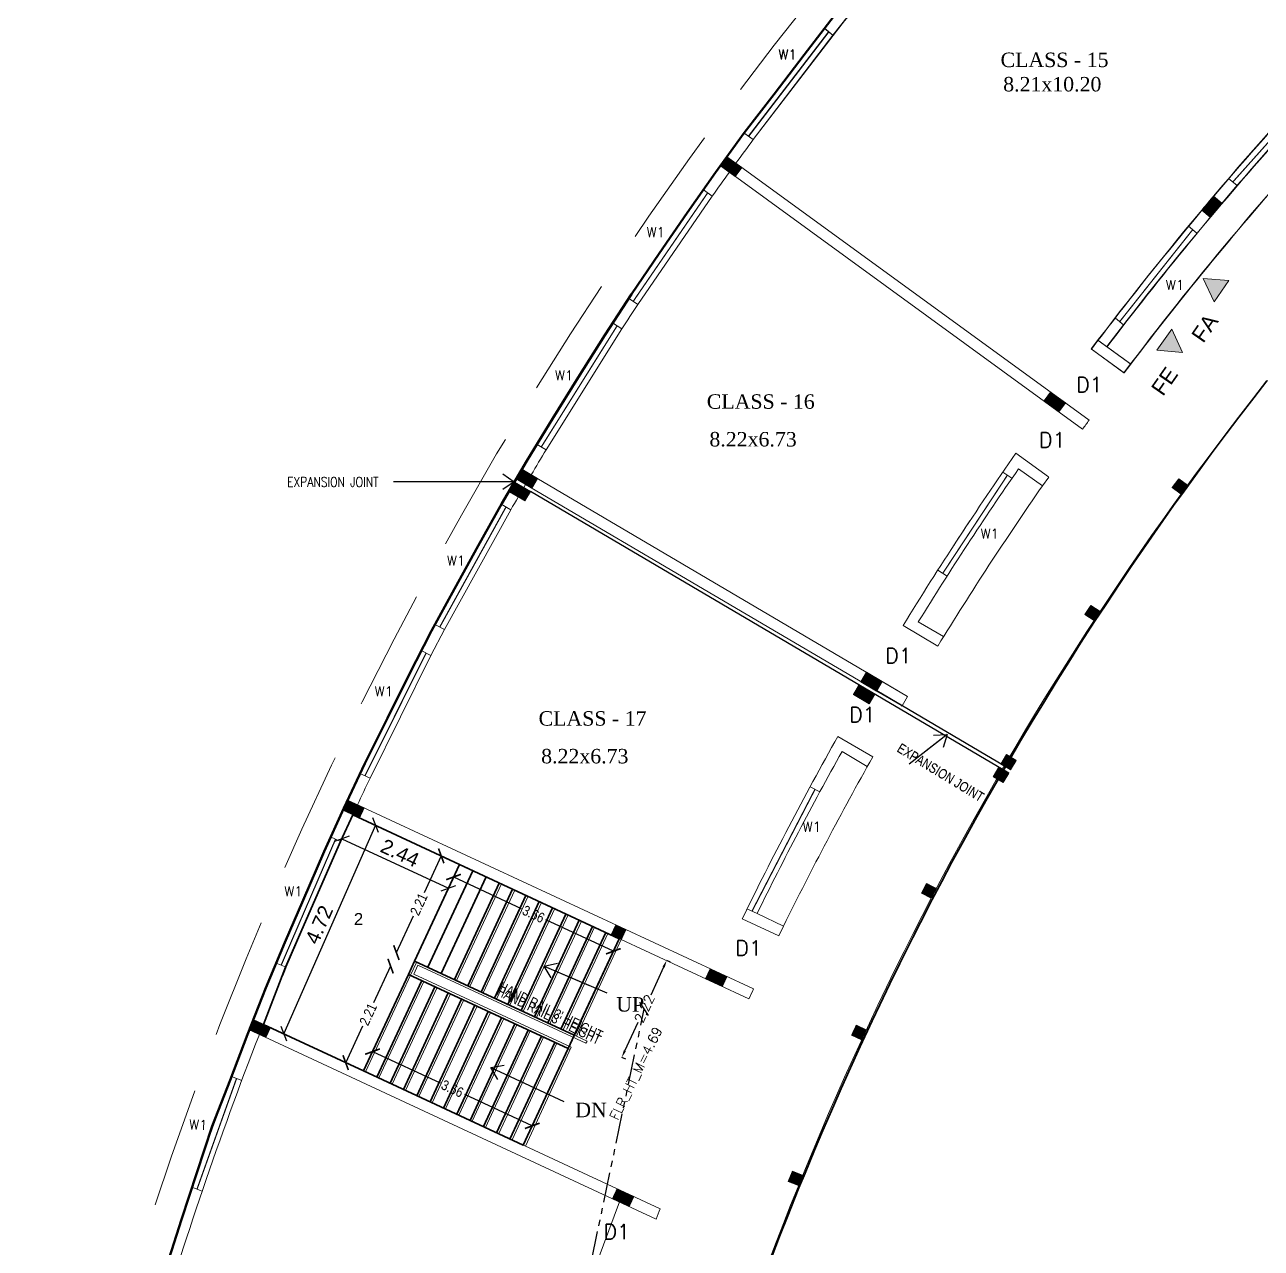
# Model space of a CAD drawing. Header units: metres. Extents: x 43 to 977, y 102 to 459.
# Drawn here: x 534.77 to 560.44, y 195.22 to 220.61 of the extents above; entities that cross this region are included whole.
import ezdxf

# ---------------------------------------------------------------- set-up
doc = ezdxf.new("R2010")
doc.units = ezdxf.units.M
doc.header["$MEASUREMENT"] = 0
doc.header["$PDMODE"] = 3
doc.linetypes.add('HIDDEN', pattern=[0.375, 0.25, -0.125])
doc.linetypes.add('PHANTOM2', pattern=[1.25, 0.625, -0.125, 0.125, -0.125, 0.125, -0.125])
doc.layers.get('0').update_dxf_attribs({"lineweight": 0})
doc.layers.get('Defpoints').update_dxf_attribs({"lineweight": 0})
for name, color, linetype, lineweight in [('3', 3, 'Continuous', 0), ('6', 6, 'Continuous', 0), ('BLK_1_FLR_1_BLT_UP_AREA_DEDUCT_EXISTING', 4, 'Continuous', 35), ('BLK_1_FLR_1_EXIT_WIDTH_STAIR', 4, 'Continuous', 35), ('BLK_1_FLR_1_STAIR_2', 4, 'Continuous', 35), ('BLK_1_FLR_1_STAIR_2_FLIGHT_1', 4, 'Continuous', 35), ('BLK_1_FLR_1_STAIR_2_FLIGHT_2', 4, 'Continuous', 35), ('BLK_1_FLR_1_STAIR_2_LANDING_1', 4, 'Continuous', 35), ('Column', 1, 'Continuous', 0), ('DIST_EXIT', 7, 'Continuous', 35), ('fence', 15, 'Continuous', 0), ('FURN', 30, 'Continuous', 0), ('hatch', 7, 'Continuous', 0), ('main wall', 150, 'Continuous', 0), ('RTEXT', 4, 'Continuous', 0), ('Staircase', 140, 'Continuous', 0), ('TE', 9, 'Continuous', 0), ('TEXT', 130, 'Continuous', 0), ('WA', 1, 'Continuous', 0), ('WALL', 7, 'Continuous', 0), ('WIN', 13, 'Continuous', 0)]:
    doc.layers.add(name, color=color, linetype=linetype, lineweight=lineweight)
doc.layers.add('BLK_1_FLR_1_BLT_UP_AREA_EXISTING', color=10, linetype='Continuous')
doc.styles.add('AR', font='arial.ttf')
doc.styles.add('ARIAL', font='arial.ttf')
doc.styles.add('RTEXT', font='arial.ttf', dxfattribs={"width": 0.8, "height": 8})
doc.styles.get("Standard").update_dxf_attribs({"font": 'romans.shx'})
doc.styles.add('style2', font='romantic.ttf')
doc.styles.add('style4', font='swissek.ttf')
doc.styles.add('visa', font='swissc.ttf')
doc.dimstyles.new('Copy of o3 400', dxfattribs={"dimscale": 0.23, "dimtxt": 0.9, "dimasz": 1, "dimexe": 5, "dimexo": 9, "dimgap": 0.23, "dimtad": 0, "dimlfac": 4, "dimzin": 3, "dimdsep": 46, "dimtxsty": 'visa', "dimblk": 'ARCHTICK', "dimcen": 0.09, "dimse1": 1, "dimse2": 1, "dimclrd": 7, "dimclre": 256, "dimclrt": 7, "dimadec": 0, "dimazin": 0, "dimtfac": 0.23, "dimtofl": 0, "dimtmove": 2, "dimatfit": 1, "dimldrblk": 'ARCHTICK', "dimfxl": 0, "dimtolj": 1, "dimtzin": 0, "dimarcsym": 0})
doc.dimstyles.new('o3', dxfattribs={"dimscale": 0.23, "dimtxt": 0.9, "dimasz": 1, "dimexe": 5, "dimexo": 9, "dimgap": 0.23, "dimtad": 0, "dimzin": 3, "dimdsep": 46, "dimtxsty": 'visa', "dimblk": 'ARCHTICK', "dimcen": 0.09, "dimse1": 1, "dimse2": 1, "dimclrd": 7, "dimclre": 256, "dimclrt": 7, "dimadec": 0, "dimazin": 0, "dimtfac": 0.23, "dimtofl": 0, "dimtmove": 2, "dimatfit": 1, "dimldrblk": 'ARCHTICK', "dimfxl": 0, "dimtolj": 1, "dimtzin": 0, "dimarcsym": 0})
doc.dimstyles.new('OPEN SPACE', dxfattribs={"dimtxt": 0.3, "dimasz": 0.23, "dimexe": 0.1875, "dimexo": 0.0625, "dimgap": 0.09, "dimtad": 3, "dimzin": 0, "dimdsep": 46, "dimtxsty": 'ARIAL', "dimblk": 'OBLIQUE', "dimcen": 0.09, "dimse1": 1, "dimse2": 1, "dimclrd": 6, "dimclre": 6, "dimclrt": 7, "dimadec": 0, "dimazin": 0, "dimtfac": 0.5, "dimtix": 1, "dimtmove": 0, "dimatfit": 3, "dimfxl": 0, "dimtolj": 1, "dimtzin": 0, "dimarcsym": 0})
doc.dimstyles.new('STANDARD$0', dxfattribs={"dimtxt": 7, "dimasz": 3, "dimexe": 3, "dimexo": 1, "dimgap": 1.5, "dimtad": 1, "dimdec": 1, "dimzin": 1, "dimdsep": 46, "dimlunit": 4, "dimtxsty": 'Standard', "dimblk": 'OBLIQUE', "dimcen": 0.09375, "dimdle": 1, "dimclrd": 8, "dimclre": 8, "dimclrt": 7, "dimadec": 1, "dimazin": 0, "dimtfac": 1, "dimtdec": 1, "dimtix": 1, "dimtmove": 2, "dimatfit": 3, "dimldrblk": 'ARCHTICK', "dimfxl": 0, "dimfrac": 2, "dimtolj": 1, "dimtzin": 0, "dimarcsym": 0})
pattern_1 = [(110.07730375, (-3253.3807688, -4030.0056484), (-0.002981607753, -0.0010897744311), [])]
pattern_2 = [(99, (-3988.3943774, -3208.6448288), (-0.0031354388602, -0.000496604729), [])]

# ---------------------------------------------------------------- blocks, each defined once
blk = doc.blocks.new('_Oblique')
at = {"color": 0, "linetype": 'ByBlock', "lineweight": -2}
blk.add_line((-0.5, -0.5), (0.5, 0.5), dxfattribs=at)
blk = doc.blocks.new('*D726')
at = {"layer": 'BLK_1_FLR_1_STAIR_2_LANDING_1', "color": 2, "lineweight": -2}
blk.add_line((541.353, 203.72), (543.565, 202.692), dxfattribs=at)
at = {"layer": 'Defpoints', "color": 0, "lineweight": 80}
for p in [(541.582, 204.212), (543.794, 203.185), (543.565, 202.692)]:
    blk.add_point(p, dxfattribs=at)
at = {"layer": 'BLK_1_FLR_1_STAIR_2_LANDING_1', "color": 2, "lineweight": -2, "xscale": 0.23, "yscale": 0.23, "zscale": 0.23}
for p, rotation in [((541.353, 203.72), 155.0845876237585), ((543.565, 202.692), 335.0845876237585)]:
    blk.add_blockref('_Oblique', p, dxfattribs=dict(at, rotation=rotation))
at = {"layer": 'BLK_1_FLR_1_STAIR_2_LANDING_1', "color": 2, "lineweight": 35, "insert": (542.56, 203.424), "char_height": 0.3, "attachment_point": 5, "rotation": 335.0846, "style": 'ARIAL'}
blk.add_mtext('\\A1;2.44', dxfattribs=at)
blk = doc.blocks.new('*D727')
at = {"layer": 'BLK_1_FLR_1_STAIR_2_LANDING_1', "color": 1, "lineweight": -2}
blk.add_line((542.054, 204), (540.146, 199.678), dxfattribs=at)
at = {"layer": 'Defpoints', "color": 0, "lineweight": 80}
for p in [(541.766, 204.127), (539.858, 199.805), (540.146, 199.678)]:
    blk.add_point(p, dxfattribs=at)
at = {"layer": 'BLK_1_FLR_1_STAIR_2_LANDING_1', "color": 1, "lineweight": -2, "xscale": 0.23, "yscale": 0.23, "zscale": 0.23}
for p, rotation in [((542.054, 204), 66.18268140150913), ((540.146, 199.678), 246.1826814015091)]:
    blk.add_blockref('_Oblique', p, dxfattribs=dict(at, rotation=rotation))
at = {"layer": 'BLK_1_FLR_1_STAIR_2_LANDING_1', "color": 1, "lineweight": 35, "insert": (540.88, 201.936), "char_height": 0.3, "attachment_point": 5, "rotation": 66.1827, "style": 'ARIAL'}
blk.add_mtext('\\A1;4.72', dxfattribs=at)
blk = doc.blocks.new('_ArchTick')
at = {"color": 0, "const_width": 0.15}
blk.add_lwpolyline([(-0.5, -0.5), (0.5, 0.5)], dxfattribs=at)
blk = doc.blocks.new('*D728')
at = {"layer": 'BLK_1_FLR_1_STAIR_2_FLIGHT_2', "color": 2, "lineweight": -2, "ltscale": 20}
for p, q in [((542.365, 201.077), (542.009, 200.312)), ((541.433, 199.073), (541.789, 199.838))]:
    blk.add_line(p, q, dxfattribs=at)
at = {"layer": 'Defpoints', "color": 0, "lineweight": 30, "ltscale": 20}
for p in [(542.734, 200.905), (541.433, 199.073), (541.803, 198.901)]:
    blk.add_point(p, dxfattribs=at)
at = {"layer": 'BLK_1_FLR_1_STAIR_2_FLIGHT_2', "color": 2, "lineweight": -2, "ltscale": 20, "xscale": 0.23, "yscale": 0.23, "zscale": 0.23}
for p, rotation in [((542.365, 201.077), 65.07181215274066), ((541.433, 199.073), 245.0718121527406)]:
    blk.add_blockref('_ArchTick', p, dxfattribs=dict(at, rotation=rotation))
at = {"layer": 'BLK_1_FLR_1_STAIR_2_FLIGHT_2', "color": 2, "lineweight": 35, "ltscale": 20, "insert": (541.899, 200.075), "char_height": 0.207, "attachment_point": 5, "rotation": 65.0718, "style": 'visa'}
blk.add_mtext('\\A1;2.21', dxfattribs=at)
blk = doc.blocks.new('*D729')
at = {"layer": 'BLK_1_FLR_1_STAIR_2_FLIGHT_2', "color": 1, "lineweight": -2, "ltscale": 20}
for p, q in [((541.99, 199.303), (543.392, 198.652)), ((545.306, 197.762), (543.904, 198.414))]:
    blk.add_line(p, q, dxfattribs=at)
at = {"layer": 'Defpoints', "color": 0, "lineweight": 30, "ltscale": 20}
for p in [(541.803, 198.901), (545.306, 197.762), (545.12, 197.36)]:
    blk.add_point(p, dxfattribs=at)
at = {"layer": 'BLK_1_FLR_1_STAIR_2_FLIGHT_2', "color": 1, "lineweight": -2, "ltscale": 20, "xscale": 0.23, "yscale": 0.23, "zscale": 0.23}
for p, rotation in [((541.99, 199.303), 155.076923076885), ((545.306, 197.762), 335.076923076885)]:
    blk.add_blockref('_ArchTick', p, dxfattribs=dict(at, rotation=rotation))
at = {"layer": 'BLK_1_FLR_1_STAIR_2_FLIGHT_2', "color": 1, "lineweight": 35, "ltscale": 20, "insert": (543.648, 198.533), "char_height": 0.207, "attachment_point": 5, "rotation": 335.0769, "style": 'visa'}
blk.add_mtext('\\A1;3.66', dxfattribs=at)
blk = doc.blocks.new('*D730')
at = {"layer": 'BLK_1_FLR_1_STAIR_2_FLIGHT_1', "color": 2, "lineweight": -2, "ltscale": 20}
for p, q in [((543.416, 203.364), (543.061, 202.597)), ((542.486, 201.356), (542.841, 202.123))]:
    blk.add_line(p, q, dxfattribs=at)
at = {"layer": 'Defpoints', "color": 0, "lineweight": 30, "ltscale": 20}
for p in [(543.416, 203.364), (543.792, 203.189), (542.863, 201.181)]:
    blk.add_point(p, dxfattribs=at)
at = {"layer": 'BLK_1_FLR_1_STAIR_2_FLIGHT_1', "color": 2, "lineweight": -2, "ltscale": 20, "xscale": 0.23, "yscale": 0.23, "zscale": 0.23}
for p, rotation in [((543.416, 203.364), 65.15870146118311), ((542.486, 201.356), 245.1587014611831)]:
    blk.add_blockref('_ArchTick', p, dxfattribs=dict(at, rotation=rotation))
at = {"layer": 'BLK_1_FLR_1_STAIR_2_FLIGHT_1', "color": 2, "lineweight": 35, "ltscale": 20, "insert": (542.951, 202.36), "char_height": 0.207, "attachment_point": 5, "rotation": 65.1587, "style": 'visa'}
blk.add_mtext('\\A1;2.21', dxfattribs=at)
blk = doc.blocks.new('*D731')
at = {"layer": 'BLK_1_FLR_1_STAIR_2_FLIGHT_1', "color": 1, "lineweight": -2, "ltscale": 20}
for p, q in [((543.673, 202.926), (545.076, 202.274)), ((546.99, 201.385), (545.587, 202.036))]:
    blk.add_line(p, q, dxfattribs=at)
at = {"layer": 'Defpoints', "color": 0, "lineweight": 30, "ltscale": 20}
for p in [(543.794, 203.185), (547.11, 201.644), (546.99, 201.385)]:
    blk.add_point(p, dxfattribs=at)
at = {"layer": 'BLK_1_FLR_1_STAIR_2_FLIGHT_1', "color": 1, "lineweight": -2, "ltscale": 20, "xscale": 0.23, "yscale": 0.23, "zscale": 0.23}
for p, rotation in [((543.673, 202.926), 155.0769230737659), ((546.99, 201.385), 335.0769230737659)]:
    blk.add_blockref('_ArchTick', p, dxfattribs=dict(at, rotation=rotation))
at = {"layer": 'BLK_1_FLR_1_STAIR_2_FLIGHT_1', "color": 1, "lineweight": 35, "ltscale": 20, "insert": (545.332, 202.155), "char_height": 0.207, "attachment_point": 5, "rotation": 335.0769, "style": 'visa'}
blk.add_mtext('\\A1;3.66', dxfattribs=at)
blk = doc.blocks.new('*D732')
at = {"layer": 'BLK_1_FLR_1_EXIT_WIDTH_STAIR', "color": 0, "lineweight": -2}
for p, q in [((548.034, 201.058), (547.765, 200.477)), ((548.179, 201.159), (548.098, 201.196)), ((547.229, 199.32), (547.503, 199.911)), ((547.246, 199.144), (547.165, 199.182))]:
    blk.add_line(p, q, dxfattribs=at)
at = {"layer": 'BLK_1_FLR_1_EXIT_WIDTH_STAIR', "color": 0, "lineweight": 30}
for points in [[(548.011, 201.069), (548.057, 201.047), (548.098, 201.196)], [(547.206, 199.331), (547.252, 199.31), (547.165, 199.182)]]:
    blk.add_solid(points, dxfattribs=at)
at = {"layer": 'Defpoints', "color": 0, "lineweight": 30}
for p in [(548.098, 201.196), (548.29, 201.107), (547.357, 199.093)]:
    blk.add_point(p, dxfattribs=at)
at = {"layer": 'BLK_1_FLR_1_EXIT_WIDTH_STAIR', "color": 0, "lineweight": 30, "insert": (547.634, 200.194), "char_height": 0.2032, "attachment_point": 5, "rotation": 65.1587}
blk.add_mtext('\\A1;2.22', dxfattribs=at)
blk = doc.blocks.new('*D717')
at = {"layer": 'Defpoints', "color": 0, "lineweight": 80}
for p in [(547.631, 200.189), (547.631, 200.189), (543.721, 181.496)]:
    blk.add_point(p, dxfattribs=at)
at = {"layer": 'DIST_EXIT', "color": 7, "linetype": 'PHANTOM2', "lineweight": -2}
blk.add_line((543.721, 181.496), (547.631, 200.189), dxfattribs=at)
at = {"layer": 'DIST_EXIT', "color": 7, "lineweight": -2, "xscale": 0.23, "yscale": 0.23, "zscale": 0.23}
for p, rotation in [((547.631, 200.189), 78.18450841955804), ((543.721, 181.496), 258.184508419558)]:
    blk.add_blockref('_Oblique', p, dxfattribs=dict(at, rotation=rotation))
at = {"layer": 'DIST_EXIT', "color": 7, "lineweight": 35, "insert": (545.438, 190.892), "char_height": 0.3, "attachment_point": 5, "rotation": 78.1845, "style": 'ARIAL'}
blk.add_mtext('\\A1;19.10', dxfattribs=at)

msp = doc.modelspace()

# ---------------------------------------------------------------- hatches: boundary and pattern name
at = {"layer": '3'}
for points in [[(559.23767, 215.3455), (559.46524, 214.86347), (559.76891, 215.30156)], [(558.80751, 213.80921), (558.27639, 213.85459), (558.58125, 214.29185)]]:
    msp.add_hatch(color=8, dxfattribs=at).paths.add_polyline_path(points)
at = {"layer": 'hatch'}
h = msp.add_hatch(dxfattribs=at)
h.set_pattern_fill('ANSI31', color=256, scale=0.025396, angle=54, style=0)
h.set_pattern_definition([(99, (-3995.1127825, -3203.7632195), (-0.0031354388602, -0.000496604729), [])])
h.paths.add_polyline_path([(549.34794, 217.8695), (549.2136, 217.68459), (549.52179, 217.46068), (549.65613, 217.64559)])
h = msp.add_hatch(dxfattribs=at)
h.set_pattern_fill('ANSI31', color=256, scale=0.025396, angle=354.750483, style=0)
h.set_pattern_definition([(39.75048266, (-4622.8819454, 2272.2222934), (-0.0020299340595, 0.0024406885949), [])])
h.paths.add_polyline_path([(559.44847, 217.05344), (559.6242, 216.90729), (559.38061, 216.6144), (559.20488, 216.76056)])
h = msp.add_hatch(dxfattribs=at)
h.set_pattern_fill('ANSI31', color=256, scale=0.025396, angle=54, style=0)
h.set_pattern_definition(pattern_2)
h.paths.add_polyline_path([(556.06635, 212.98789), (555.932, 212.80298), (556.24019, 212.57907), (556.37454, 212.76398)])
h = msp.add_hatch(dxfattribs=at)
h.set_pattern_fill('ANSI31', color=256, scale=0.025396, angle=54, style=0)
h.set_pattern_definition(pattern_2)
h.paths.add_polyline_path([(556.06635, 212.98789), (555.932, 212.80298), (556.24019, 212.57907), (556.37454, 212.76398)])
h = msp.add_hatch(dxfattribs=at)
h.set_pattern_fill('ANSI31', color=256, scale=0.025396, angle=59.540049, style=0)
h.set_pattern_definition([(104.540048734, (-3647.81728, -3632.9939547), (-0.00307285014, -0.0007969850187), [])])
h.paths.add_polyline_path([(545.08656, 211.38521), (544.97069, 211.18819), (545.29906, 210.99508), (545.41493, 211.1921)])
h = msp.add_hatch(dxfattribs=at)
h.set_pattern_fill('ANSI31', color=256, scale=0.025396, angle=59.540049, style=0)
h.set_pattern_definition([(104.540048734, (-3647.9633695, -3633.260813), (-0.00307285014, -0.0007969850187), [])])
h.paths.add_polyline_path([(544.94047, 211.11835), (544.8246, 210.92133), (545.15297, 210.72822), (545.26884, 210.92524)])
h = msp.add_hatch(dxfattribs=at)
h.set_pattern_fill('ANSI31', color=256, scale=0.025396, angle=54.00026, style=0)
h.set_pattern_definition([(99.00026034, (-3985.8413978, -3210.3742256), (-0.0031354366037, -0.0004966189759), [])])
h.paths.add_polyline_path([(558.72706, 211.18958), (558.59271, 211.00467), (558.77763, 210.87032), (558.91197, 211.05523)])
h = msp.add_hatch(dxfattribs=at)
h.set_pattern_fill('ANSI31', color=256, scale=0.025396, angle=56.686989, style=0)
h.set_pattern_definition([(101.686988574, (-3822.2822555, -3422.2669237), (-0.003108710956, -0.0006430468843), [])])
h.paths.add_polyline_path([(556.90458, 208.56273), (556.77905, 208.37172), (556.97006, 208.24619), (557.09559, 208.4372)])
h = msp.add_hatch(dxfattribs=at)
h.set_pattern_fill('ANSI31', color=256, scale=0.025396, angle=59.540049, style=0)
h.set_pattern_definition([(104.540048734, (-3640.6613037, -3637.2059787), (-0.00307285014, -0.0007969850187), [])])
h.paths.add_polyline_path([(552.24254, 207.17319), (552.12667, 206.97617), (552.45503, 206.78305), (552.5709, 206.98007)])
h = msp.add_hatch(dxfattribs=at)
h.set_pattern_fill('ANSI31', color=256, scale=0.025396, angle=59.540049, style=0)
h.set_pattern_definition([(104.540048734, (-3640.8151435, -3637.4673995), (-0.00307285014, -0.0007969850187), [])])
h.paths.add_polyline_path([(552.0887, 206.91177), (551.97283, 206.71475), (552.30119, 206.52163), (552.41706, 206.71865)])
h = msp.add_hatch(dxfattribs=at)
h.set_pattern_fill('ANSI31', color=256, scale=0.025396, angle=59.538529, style=0)
h.set_pattern_definition([(104.538529406, (-3637.987556, -3638.724406), (-0.0030728712728, -0.0007969035348), [])])
h.paths.add_polyline_path([(555.14957, 205.46633), (555.0337, 205.26931), (555.23071, 205.15343), (555.34659, 205.35045)])
h = msp.add_hatch(dxfattribs=at)
h.set_pattern_fill('ANSI31', color=256, scale=0.025396, angle=59.538529, style=0)
h.set_pattern_definition([(104.538529406, (-3637.980822, -3638.7311403), (-0.0030728712728, -0.0007969035348), [])])
h.paths.add_polyline_path([(555.1563, 205.45959), (555.04043, 205.26257), (555.23745, 205.1467), (555.35332, 205.34372)])
h = msp.add_hatch(dxfattribs=at)
h.set_pattern_fill('ANSI31', color=256, scale=0.025396, angle=59.538529, style=0)
h.set_pattern_definition([(104.538529406, (-3638.1428742, -3638.986041), (-0.0030728712728, -0.0007969035348), [])])
h.paths.add_polyline_path([(554.99425, 205.20469), (554.87838, 205.00767), (555.07539, 204.8918), (555.19127, 205.08882)])
h = msp.add_hatch(dxfattribs=at)
h.set_pattern_fill('ANSI31', color=256, scale=0.025396, angle=59.538529, style=0)
h.set_pattern_definition([(104.538529406, (-3638.13614, -3638.9927753), (-0.0030728712728, -0.0007969035348), [])])
h.paths.add_polyline_path([(555.00099, 205.19796), (554.88511, 205.00094), (555.08213, 204.88507), (555.198, 205.08208)])
h = msp.add_hatch(dxfattribs=at)
h.set_pattern_fill('ANSI31', color=256, scale=0.025396, angle=65.077304, style=0)
h.set_pattern_definition([(110.07730375, (-3260.9119217, -4026.505818), (-0.002981607753, -0.0010897744311), [])])
h.paths.add_polyline_path([(541.4709, 204.5199), (541.37459, 204.31262), (541.72005, 204.15209), (541.81637, 204.35937)])
h = msp.add_hatch(dxfattribs=at)
h.set_pattern_fill('ANSI31', color=256, scale=0.025396, angle=62.297451, style=0)
h.set_pattern_definition([(107.297450675, (-3449.7482643, -3838.7727037), (-0.0030309516406, -0.0009438883701), [])])
h.paths.add_polyline_path([(553.49367, 202.79325), (553.38741, 202.59089), (553.58978, 202.48463), (553.69603, 202.687)])
h = msp.add_hatch(dxfattribs=at)
h.set_pattern_fill('ANSI31', color=256, scale=0.025396, angle=245.076923, style=0)
h.set_pattern_definition([(290.076923076, (4349.565375, 4432.6273308), (0.0029816149933, 0.0010897546212), [])])
h.paths.add_polyline_path([(547.15444, 201.62687), (547.25076, 201.83415), (547.04348, 201.93047), (546.94716, 201.72319)])
h = msp.add_hatch(dxfattribs=at)
h.set_pattern_fill('ANSI31', color=256, scale=0.025396, angle=65.077304, style=0)
h.set_pattern_definition(pattern_1)
h.paths.add_polyline_path([(549.00205, 201.02007), (548.90574, 200.81279), (549.25121, 200.65226), (549.34752, 200.85954)])
h = msp.add_hatch(dxfattribs=at)
h.set_pattern_fill('ANSI31', color=256, scale=0.025396, angle=65.077304, style=0)
h.set_pattern_definition(pattern_1)
h.paths.add_polyline_path([(549.00205, 201.02007), (548.90574, 200.81279), (549.25121, 200.65226), (549.34752, 200.85954)])
h = msp.add_hatch(dxfattribs=at)
h.set_pattern_fill('ANSI31', color=256, scale=0.025396, angle=65.076923, style=0)
h.set_pattern_definition([(110.076923076, (-3262.8860852, -4031.037068), (-0.0029816149933, -0.0010897546212), [])])
h.paths.add_polyline_path([(539.52485, 199.96339), (539.42853, 199.75611), (539.774, 199.59558), (539.87032, 199.80286)])
h = msp.add_hatch(dxfattribs=at)
h.set_pattern_fill('ANSI31', color=256, scale=0.025396, angle=64.780439, style=0)
h.set_pattern_definition([(109.78043949, (-3272.3569523, -4011.3508666), (-0.0029872141099, -0.001074311391), [])])
h.paths.add_polyline_path([(552.03463, 199.85209), (551.93724, 199.64532), (552.14402, 199.54793), (552.24141, 199.75471)])
h = msp.add_hatch(dxfattribs=at)
h.set_pattern_fill('ANSI31', color=256, scale=0.025396, angle=67.81361, style=0)
h.set_pattern_definition([(112.81360989, (-3045.4935636, -4210.846026), (-0.002926183021, -0.0012308720609), [])])
h.paths.add_polyline_path([(550.70835, 196.82152), (550.62203, 196.60987), (550.83368, 196.52356), (550.91999, 196.7352)])
h = msp.add_hatch(dxfattribs=at)
h.set_pattern_fill('ANSI31', color=256, scale=0.025396, angle=65.02797, style=0)
h.set_pattern_definition([(110.02796996, (-3258.9552103, -4031.2924696), (-0.0029825449837, -0.0010872067526), [])])
h.paths.add_polyline_path([(547.06927, 196.45769), (546.97278, 196.25049), (547.31811, 196.08967), (547.4146, 196.29687)])

# ---------------------------------------------------------------- linework, layer by layer
at = {"layer": 'BLK_1_FLR_1_BLT_UP_AREA_DEDUCT_EXISTING', "color": 26, "lineweight": 35}
msp.add_lwpolyline([(560.55893, 213.22147), (560.28469, 212.86987), (559.97458, 212.46661), (559.71544, 212.12486), (559.40068, 211.70379), (559.1642, 211.383), (558.83732, 210.93314), (558.62172, 210.63223), (558.28461, 210.15482), (557.74267, 209.36896), (557.51615, 209.03351), (557.21159, 208.57573), (556.98141, 208.22446), (556.69147, 207.77526), (556.47836, 207.44019), (556.18241, 206.96772), (555.93782, 206.57075), (555.68451, 206.15324), (555.44305, 205.74898), (555.19786, 205.332), (554.98373, 204.96229), (554.72256, 204.50413), (554.50165, 204.11016), (554.25869, 203.66981), (554.02066, 203.2309), (553.80635, 202.82918), (553.61143, 202.4582), (553.36561, 201.98241), (553.2057, 201.66799), (552.93656, 201.12966), (552.72946, 200.70729), (552.51929, 200.27108), (552.3621, 199.93968), (552.11386, 199.40685), (551.9113, 198.96312), (551.72037, 198.53712), (551.56511, 198.18495), (551.33887, 197.66206), (551.16855, 197.26043), (550.96946, 196.78183), (550.84389, 196.47468), (550.61218, 195.8966), (550.44217, 195.46261), (550.26712, 195.00654)], dxfattribs=at)
at = {"layer": 'BLK_1_FLR_1_BLT_UP_AREA_EXISTING', "color": 26, "lineweight": 50}
msp.add_lwpolyline([(537.70951, 194.84629), (538.0225, 195.82193), (538.34232, 196.78682), (538.6621, 197.75613), (539.03259, 198.71009), (539.39413, 199.65827), (539.77699, 200.62764), (540.17062, 201.56599), (540.55212, 202.44755), (540.98878, 203.4566), (541.39132, 204.35102), (541.82951, 205.27875), (542.29934, 206.22069), (542.73723, 207.09861), (543.21322, 208.03123), (543.69015, 208.90275), (544.18206, 209.79475), (544.6746, 210.67615), (545.19203, 211.56483), (545.7239, 212.43528), (546.26154, 213.29241), (546.81006, 214.16691), (547.3668, 215.02176), (547.94403, 215.86351), (548.52071, 216.70446), (549.11164, 217.54432), (549.7044, 218.36844), (550.32521, 219.16854), (550.95117, 219.98291), (551.57533, 220.79226)], dxfattribs=at)
at = {"layer": 'BLK_1_FLR_1_STAIR_2', "color": 1, "lineweight": 35, "ltscale": 20}
msp.add_lwpolyline([(540.18533, 201.05677), (541.32542, 203.65972), (541.5824, 204.21276), (547.11027, 201.6441), (545.11957, 197.36001), (541.80322, 198.90139), (539.72974, 199.86489)], close=True, dxfattribs=at)
at = {"layer": 'BLK_1_FLR_1_STAIR_2_FLIGHT_1', "color": 7, "lineweight": 35, "ltscale": 20}
msp.add_line((547.11027, 201.6441), (546.1792, 199.64039), dxfattribs=at)
msp.add_lwpolyline([(542.86272, 201.18148), (543.79365, 203.18489), (547.11014, 201.6438), (546.1792, 199.64039)], close=True, dxfattribs=at)
for points in [[(542.86272, 201.18148), (543.79365, 203.18489)], [(543.13909, 201.05305), (544.07003, 203.05647)], [(543.41547, 200.92463), (544.3464, 202.92804)], [(543.69184, 200.7962), (544.62277, 202.79962)], [(543.96821, 200.66778), (544.89915, 202.67119)], [(544.24459, 200.53936), (545.17552, 202.54277)], [(544.52096, 200.41093), (545.45189, 202.41435)], [(544.79733, 200.28251), (545.72827, 202.28592)], [(545.07371, 200.15409), (546.00464, 202.1575)], [(545.35008, 200.02566), (546.28102, 202.02908)], [(545.62646, 199.89724), (546.55739, 201.90065)], [(545.90283, 199.76881), (546.83376, 201.77223)]]:
    msp.add_lwpolyline(points, dxfattribs=at)
at = {"layer": 'BLK_1_FLR_1_STAIR_2_FLIGHT_2', "color": 7, "lineweight": 35, "ltscale": 20}
msp.add_lwpolyline([(541.80308, 198.9011), (542.73429, 200.9051), (546.05078, 199.36402), (545.11971, 197.36031)], close=True, dxfattribs=at)
for points in [[(541.80336, 198.90169), (542.73429, 200.9051)], [(542.07973, 198.77326), (543.01067, 200.77668)], [(542.35611, 198.64484), (543.28704, 200.64825)], [(542.63248, 198.51642), (543.56342, 200.51983)], [(542.90885, 198.38799), (543.83979, 200.39141)], [(543.18523, 198.25957), (544.11616, 200.26298)], [(543.4616, 198.13115), (544.39254, 200.13456)], [(543.73798, 198.00272), (544.66891, 200.00614)], [(544.01435, 197.8743), (544.94528, 199.87771)], [(544.29072, 197.74587), (545.22166, 199.74929)], [(544.5671, 197.61745), (545.49803, 199.62086)], [(544.84347, 197.48903), (545.77441, 199.49244)], [(545.11984, 197.3606), (546.05078, 199.36402)]]:
    msp.add_lwpolyline(points, dxfattribs=at)
at = {"layer": 'BLK_1_FLR_1_STAIR_2_LANDING_1', "color": 7, "lineweight": 35, "ltscale": 20}
msp.add_lwpolyline([(543.79365, 203.18489), (541.58226, 204.21246), (541.32542, 203.65972), (540.18533, 201.05677), (539.72974, 199.86489), (541.80322, 198.90139), (542.73429, 200.9051), (542.86272, 201.18148)], close=True, dxfattribs=at)
at = {"layer": 'Column'}
for points in [[(549.2136, 217.68459), (549.34794, 217.8695), (549.65613, 217.64559), (549.52179, 217.46068)], [(555.932, 212.80298), (556.06635, 212.98789), (556.37454, 212.76398), (556.24019, 212.57907)], [(555.932, 212.80298), (556.06635, 212.98789), (556.37454, 212.76398), (556.24019, 212.57907)], [(544.97069, 211.18819), (545.08656, 211.38521), (545.41493, 211.1921), (545.29906, 210.99508)], [(544.8246, 210.92133), (544.94047, 211.11835), (545.26884, 210.92524), (545.15297, 210.72822)], [(558.59271, 211.00467), (558.72706, 211.18958), (558.91197, 211.05523), (558.77763, 210.87032)], [(556.77905, 208.37172), (556.90458, 208.56273), (557.09559, 208.4372), (556.97006, 208.24619)], [(552.12667, 206.97617), (552.24254, 207.17319), (552.5709, 206.98007), (552.45503, 206.78305)], [(551.97283, 206.71475), (552.0887, 206.91177), (552.41706, 206.71865), (552.30119, 206.52163)], [(555.0337, 205.26931), (555.14957, 205.46633), (555.34659, 205.35045), (555.23071, 205.15343)], [(555.04043, 205.26257), (555.1563, 205.45959), (555.35332, 205.34372), (555.23745, 205.1467)], [(554.87838, 205.00767), (554.99425, 205.20469), (555.19127, 205.08882), (555.07539, 204.8918)], [(554.88511, 205.00094), (555.00099, 205.19796), (555.198, 205.08208), (555.08213, 204.88507)], [(541.37459, 204.31262), (541.4709, 204.5199), (541.81637, 204.35937), (541.72005, 204.15209)], [(553.38741, 202.59089), (553.49367, 202.79325), (553.69603, 202.687), (553.58978, 202.48463)], [(547.25076, 201.83415), (547.15444, 201.62687), (546.94716, 201.72319), (547.04348, 201.93047)], [(548.90574, 200.81279), (549.00205, 201.02007), (549.34752, 200.85954), (549.25121, 200.65226)], [(548.90574, 200.81279), (549.00205, 201.02007), (549.34752, 200.85954), (549.25121, 200.65226)], [(539.42853, 199.75611), (539.52485, 199.96339), (539.87032, 199.80286), (539.774, 199.59558)], [(551.93724, 199.64532), (552.03463, 199.85209), (552.24141, 199.75471), (552.14402, 199.54793)], [(550.62203, 196.60987), (550.70835, 196.82152), (550.91999, 196.7352), (550.83368, 196.52356)], [(546.97278, 196.25049), (547.06927, 196.45769), (547.4146, 196.29687), (547.31811, 196.08967)]]:
    msp.add_lwpolyline(points, close=True, dxfattribs=at)
msp.add_lwpolyline([(559.20488, 216.76056), (559.44847, 217.05344), (559.6242, 216.90729), (559.38061, 216.6144), (559.20488, 216.76056)], dxfattribs=at)
at = {"layer": 'fence', "linetype": 'HIDDEN', "ltscale": 10}
msp.add_arc((614.24549, 170.57741), 80.9104, 135.9220173, 169.1952229, dxfattribs=at)
at = {"layer": 'FURN'}
for centre, start, end in [((614.24133, 170.58276), 136.9640264, 142.7396047), ((614.24549, 170.57741), 138.3372366, 142.7396047), ((614.24549, 170.57741), 145.2603953, 148.4625379), ((614.23644, 170.58232), 149.6306782, 149.6402621), ((614.24549, 170.57741), 150.6143852, 153.8165278)]:
    msp.add_arc(centre, 71.00589, start, end, dxfattribs=at)
at = {"layer": 'main wall', "linetype": 'HIDDEN', "lineweight": -3, "ltscale": 50}
for p, q in [((555.19791, 205.08157), (545.26884, 210.92524)), ((555.23884, 205.15099), (552.45731, 206.78692)), ((552.98271, 206.47599), (552.45733, 206.78499))]:
    msp.add_line(p, q, dxfattribs=at)
at = {"layer": 'Staircase'}
for p, q in [((544.66708, 202.78269), (543.736, 200.77898)), ((544.94345, 202.65426), (544.01238, 200.65055)), ((545.21982, 202.52584), (544.28875, 200.52213)), ((545.4962, 202.39742), (544.56513, 200.39371)), ((545.77257, 202.26899), (544.8415, 200.26528)), ((546.04895, 202.14057), (545.11787, 200.13686)), ((546.32532, 202.01214), (545.39425, 200.00844)), ((546.60169, 201.88372), (545.67062, 199.88001)), ((546.87807, 201.7553), (545.94699, 199.75159)), ((547.15444, 201.62687), (546.22337, 199.62316)), ((542.77846, 200.88788), (542.90688, 201.16425)), ((542.84593, 200.91253), (542.93154, 201.09678)), ((546.44527, 199.52005), (542.90688, 201.16425)), ((542.93154, 201.09678), (546.42193, 199.47489)), ((542.77846, 200.88788), (541.84739, 198.88417)), ((543.05483, 200.75945), (542.12376, 198.75574)), ((546.11635, 199.39285), (542.84593, 200.91253)), ((543.33121, 200.63103), (542.40014, 198.62732)), ((543.60758, 200.5026), (542.67651, 198.49889)), ((543.88395, 200.37418), (542.95288, 198.37047)), ((544.16033, 200.24576), (543.22926, 198.24205)), ((544.4367, 200.11733), (543.50563, 198.11362)), ((544.71308, 199.98891), (543.782, 197.9852)), ((544.98945, 199.86049), (544.05838, 197.85678)), ((545.26582, 199.73206), (544.33475, 197.72835)), ((545.5422, 199.60364), (544.61113, 197.59993)), ((545.81857, 199.47521), (544.8875, 197.4715)), ((546.11635, 199.39285), (545.16387, 197.34308)), ((546.11635, 199.39285), (546.09494, 199.34679))]:
    msp.add_line(p, q, dxfattribs=at)
msp.add_lwpolyline([(546.09494, 199.34679), (542.77846, 200.88788)], dxfattribs=at)
for start, end in [(141.6094914, 152.4174914), (152.4174914, 174.6404746)]:
    msp.add_arc((613.82444, 171.01811), 67.95835, start, end, dxfattribs=at)
at = {"layer": 'WA', "ltscale": 0.5}
for points in [[(559.23767, 215.3455), (559.46524, 214.86347), (559.76891, 215.30156)], [(558.80751, 213.80921), (558.27639, 213.85459), (558.58125, 214.29185)]]:
    msp.add_lwpolyline(points, close=True, dxfattribs=at)
at = {"layer": 'WALL'}
for p, q in [((551.54945, 220.39547), (551.37058, 220.5387)), ((551.55361, 220.39012), (551.37475, 220.53335)), ((549.88953, 218.23173), (549.70204, 218.36795)), ((549.8937, 218.22638), (549.7062, 218.3626)), ((556.86777, 212.40603), (549.53286, 217.73515)), ((556.73342, 212.22112), (549.39851, 217.55024)), ((549.04283, 217.05526), (548.85534, 217.19149)), ((559.7634, 217.42296), (559.93763, 217.27188)), ((559.3497, 216.93533), (559.44847, 217.05344)), ((559.44847, 217.05344), (559.6242, 216.90729)), ((559.10467, 216.28522), (558.92886, 216.42908)), ((547.49794, 214.80796), (547.30644, 214.93381)), ((547.16319, 214.2986), (546.9717, 214.42445)), ((557.5903, 214.37771), (557.41449, 214.52157)), ((557.59018, 213.39028), (556.91204, 213.88297)), ((557.59434, 213.38493), (556.91621, 213.87762)), ((557.72829, 213.57245), (557.05012, 214.06518)), ((557.73246, 213.56711), (557.05428, 214.05983)), ((557.59018, 213.39028), (557.72829, 213.57245)), ((557.59434, 213.38493), (557.73246, 213.56711)), ((545.59533, 211.7931), (545.39556, 211.91059)), ((556.02695, 211.22761), (555.34882, 211.7203)), ((555.26609, 211.20001), (555.07504, 211.32557)), ((555.89638, 211.03995), (555.40316, 211.3983)), ((552.98271, 206.47599), (545.16771, 211.07232)), ((553.09858, 206.67301), (545.28358, 211.26933)), ((555.89638, 211.03995), (556.03072, 211.22487)), ((544.86146, 210.54532), (544.6617, 210.66281)), ((553.91752, 209.16888), (553.7265, 209.29442)), ((553.12461, 208.33709), (553.12064, 208.33943)), ((553.84316, 207.91448), (553.32168, 208.22119)), ((543.20334, 207.51903), (543.48711, 208.05845)), ((543.48711, 208.05845), (543.28421, 208.16494)), ((553.72729, 207.71747), (553.00477, 208.14241)), ((543.20334, 207.51903), (543.00096, 207.62525)), ((552.56415, 206.98692), (552.56415, 206.98692)), ((552.57088, 206.98018), (552.57088, 206.98018)), ((553.09858, 206.67301), (552.57321, 206.98201)), ((553.09858, 206.67301), (552.57321, 206.98201)), ((552.98271, 206.47599), (552.45733, 206.78499)), ((552.98271, 206.47599), (553.09858, 206.67301)), ((552.98271, 206.47599), (553.09858, 206.67301)), ((551.54101, 205.64453), (551.53704, 205.64687)), ((552.37543, 205.41894), (551.65291, 205.84388)), ((552.25956, 205.22192), (551.73807, 205.52863)), ((541.93792, 204.97499), (541.72775, 205.07265)), ((551.27626, 204.68961), (551.07386, 204.79584)), ((549.90031, 200.60297), (541.67818, 204.42359)), ((549.80399, 200.39569), (541.58187, 204.2163)), ((541.32791, 203.66221), (541.11774, 203.75988)), ((550.42528, 201.70323), (549.66512, 202.05646)), ((549.97294, 202.16546), (549.76277, 202.26312)), ((550.52582, 201.90855), (549.97294, 202.16546)), ((547.15444, 201.62687), (547.25076, 201.83415)), ((550.52582, 201.90855), (550.42528, 201.70323)), ((540.19999, 201.05431), (539.98776, 201.14072)), ((547.96299, 196.04241), (539.72389, 199.8709)), ((547.88116, 195.82839), (539.64042, 199.65765)), ((546.42193, 199.47489), (546.44527, 199.52005)), ((539.05901, 198.78687), (539.2762, 198.70538)), ((538.23921, 196.49047), (538.45452, 196.40968))]:
    msp.add_line(p, q, dxfattribs=at)
at = {"layer": 'WALL', "color": 7}
msp.add_lwpolyline([(577.32673, 208.17558), (577.32669, 212.7679), (580.58007, 212.7679, -0.20759987), (594.66416, 159.3262), (594.66416, 159.3262), (594.66416, 159.3262), (591.83033, 159.31493), (546.63085, 159.3278, -0.20934812), (560.55893, 213.22147), (563.61155, 213.22147), (563.61155, 208.19379), (577.32673, 208.17558), (577.32669, 212.7679), (580.58007, 212.7679)], format="xyb", dxfattribs=at)
at = {"layer": 'WALL'}
for centre, radius, start, end in [((614.24133, 170.58276), 80.3009, 135.5403997, 141.5299911), ((614.24133, 170.58276), 80.07233, 135.7055023, 141.5306118), ((614.24549, 170.57741), 80.3009, 137.0015304, 141.5299911), ((614.24549, 170.57741), 80.07233, 137.1647123, 141.5306118), ((614.24133, 170.58276), 71.84397, 136.7587299, 142.9366286), ((614.24133, 170.58276), 71.6154, 136.9473044, 142.7503334), ((614.24549, 170.57741), 71.84397, 138.1408432, 142.9366286), ((614.24549, 170.57741), 80.3009, 143.4835582, 144.5164418), ((614.24549, 170.57741), 80.07233, 143.482084, 143.9182249), ((614.24549, 170.57741), 71.6154, 138.3269654, 142.7503334), ((614.24549, 170.57741), 80.07233, 144.0817751, 144.517916), ((614.24549, 170.57741), 80.3009, 146.4700089, 146.9049024), ((614.24549, 170.57741), 80.07233, 146.4693882, 146.9055231), ((614.24549, 170.57741), 71.00589, 143.9077833, 144.0922167), ((614.24549, 170.57741), 71.00589, 143.9077833, 144.0922167), ((614.24549, 170.57741), 80.3009, 149.0220197, 150.0549033), ((614.24549, 170.57741), 80.07233, 149.0205455, 149.4566864), ((614.24549, 170.57741), 71.84397, 145.0633714, 148.4750902), ((614.24549, 170.57741), 71.6154, 145.2496665, 148.288795), ((614.24549, 170.57741), 80.07233, 149.6202367, 150.0563776), ((621.33047, 165.95975), 80.3009, 146.4700089, 146.9049024), ((614.24549, 170.57741), 80.3009, 152.0902456, 152.5251391), ((614.24549, 170.57741), 71.84397, 150.6018329, 154.0135517), ((614.24549, 170.57741), 71.6154, 150.7881281, 153.8272565), ((614.24549, 170.57741), 80.3009, 154.5604813, 155.5933649), ((614.24549, 170.57741), 80.07233, 154.5590071, 154.9951479), ((614.24549, 170.57741), 80.07233, 155.1586982, 155.5948391), ((614.24549, 170.57741), 80.3009, 157.6287071, 158.6417393), ((614.24549, 170.57741), 80.07233, 157.6280864, 158.5408453), ((614.24549, 170.57741), 71.00589, 154.9847064, 155.1691397), ((614.24549, 170.57741), 71.00589, 154.9847064, 155.1691397), ((615.29154, 170.27792), 81.38894, 158.7653, 163.6076901), ((614.24549, 170.57741), 80.07233, 158.7047093, 163.6026828), ((614.24549, 170.57741), 71.84397, 159.1208589, 167.2172175), ((612.2867, 165.95935), 71.84397, 155.1191109, 155.1193704), ((612.2867, 165.95935), 71.6154, 155.1194018, 155.1196621), ((614.24549, 170.57741), 71.00589, 158.9837863, 159.1686698)]:
    msp.add_arc(centre, radius, start, end, dxfattribs=at)
at = {"layer": 'WIN', "color": 7}
for p, q in [((549.70204, 218.36795), (551.37058, 220.5387)), ((549.7062, 218.3626), (551.37475, 220.53335)), ((549.88953, 218.23173), (551.54945, 220.39547)), ((549.8937, 218.22638), (551.55361, 220.39012)), ((547.30692, 214.93349), (548.85534, 217.19149)), ((549.04283, 217.05526), (547.49794, 214.80796)), ((545.39556, 211.91059), (546.97218, 214.42413)), ((547.16319, 214.2986), (545.59533, 211.7931)), ((543.28421, 208.16494), (544.6617, 210.66281)), ((544.86146, 210.54532), (543.48711, 208.05845)), ((541.72775, 205.07265), (543.00096, 207.62525)), ((543.20334, 207.51903), (541.93792, 204.97499)), ((541.12062, 203.75853), (539.98776, 201.14072)), ((540.19999, 201.05431), (541.32791, 203.66221))]:
    msp.add_line(p, q, dxfattribs=at)
at = {"layer": 'WIN', "const_width": 0.0254}
for points in [[(551.46002, 220.46708), (549.79579, 218.29984)], [(551.46418, 220.46174), (549.79995, 218.29449)], [(559.85052, 217.34742), (561.47897, 219.16751)], [(548.94908, 217.12337), (547.40219, 214.87088)], [(557.50239, 214.44964), (559.01677, 216.35715)], [(547.06744, 214.36153), (545.49544, 211.85184)], [(555.17057, 211.26279), (553.82879, 209.2272)], [(543.38566, 208.1117), (544.76158, 210.60407)], [(543.10215, 207.57214), (541.83284, 205.02382)], [(551.17506, 204.74272), (549.86785, 202.21429)], [(541.22283, 203.71104), (540.09388, 201.09752)], [(538.34686, 196.45008), (539.1676, 198.74613)]]:
    msp.add_lwpolyline(points, dxfattribs=at)

# ---------------------------------------------------------------- texts
at = {"lineweight": 80, "ltscale": 20, "insert": (541.60185, 202.17806), "char_height": 0.25, "attachment_point": 1, "style": 'style4'}
msp.add_mtext_dynamic_manual_height_columns('2', width=0.852409, gutter_width=50, heights=[0], dxfattribs=at)
at = {"layer": '6', "char_height": 0.3236911, "width": 16.1756829, "attachment_point": 7, "style": 'AR'}
for s, insert, rotation in [('FA{\\fTimes New Roman|b1|i0|c0|p18;\\L  }', (559.23636, 213.98605), 55.271899), ('FE {\\fTimes New Roman|b1|i0|c0|p18;\\L   }', (558.40072, 212.88444), 55.116205)]:
    msp.add_mtext(s, dxfattribs=dict(at, insert=insert, rotation=rotation))
at = {"layer": 'BLK_1_FLR_1_STAIR_2', "color": 1, "lineweight": 35, "ltscale": 20, "insert": (547.36896, 198.89361), "char_height": 0.2, "width": 2.4, "attachment_point": 2, "rotation": 63.72166}
msp.add_mtext('FLR_HT_M=4.69', dxfattribs=at)
at = {"layer": 'RTEXT', "style": 'RTEXT', "width": 0.8}
for s, rotation, p in [('EXPANSION JOINT', 328.604085, (552.85858, 205.53812)), ('EXPANSION JOINT', 328.604085, (552.86108, 205.54061)), ("HAND RAIL 3' HEIGHT", 333.724584, (544.54589, 200.48578)), ("HAND RAIL 3' HEIGHT", 333.724584, (544.58566, 200.58063))]:
    msp.add_text(s, height=0.2031694, rotation=rotation, dxfattribs=at).set_placement(p)
at = {"layer": 'TEXT', "color": 4, "style": 'style2'}
for s, p in [('CLASS - 15', (555.02865, 219.73212)), ('8.21x10.20', (555.08326, 219.22679)), ('CLASS - 16', (548.92965, 212.64208)), ('8.22x6.73', (548.9844, 211.85949)), ('CLASS - 17', (545.43772, 206.06622)), ('8.22x6.73', (545.4912, 205.28363)), ('UP', (547.05029, 200.13228)), ('DN', (546.19956, 197.94148))]:
    msp.add_text(s, height=0.3, dxfattribs=at).set_placement(p)
at = {"layer": 'TEXT', "lineweight": -3, "width": 0.8}
msp.add_text('EXPANSION JOINT', height=0.2031694, dxfattribs=at).set_placement((540.21845, 211.02232))
at = {"layer": 'WALL'}
for s, height, p in [('W1', 0.203169, (550.41439, 219.89456)), ('W1', 0.203169, (550.41856, 219.88922)), ('W1', 0.203169, (547.68094, 216.20483)), ('W1', 0.203169, (558.4593, 215.11036)), ('W1', 0.203169, (545.77766, 213.23299)), ('D1', 0.313036, (556.59704, 212.98554)), ('D1', 0.313036, (555.8272, 211.8382)), ('W1', 0.203169, (554.61379, 209.9474)), ('W1', 0.203169, (543.53276, 209.38871)), ('D1', 0.313036, (552.63517, 207.36159)), ('W1', 0.203169, (542.03558, 206.6752)), ('D1', 0.313036, (551.8848, 206.13696)), ('W1', 0.203169, (550.92019, 203.86567)), ('W1', 0.203169, (540.15716, 202.52814)), ('D1', 0.313036, (549.52307, 201.29492)), ('D1', 0.313036, (546.78477, 195.40772))]:
    msp.add_text(s, height=height, dxfattribs=at).set_placement(p)
msp.add_text('W1', height=0.203169, rotation=358.047321, dxfattribs=at).set_placement((538.17914, 197.68813))

# ---------------------------------------------------------------- dimensions: what is measured, and where the dimension line sits
at = {"layer": 'BLK_1_FLR_1_EXIT_WIDTH_STAIR', "color": 1, "lineweight": 30}
dim = msp.add_linear_dim(base=(548.09765, 201.19623), p1=(547.35724, 199.09299), p2=(548.28975, 201.1073), angle=65.158701, dimstyle='STANDARD$0', override={"dimscale": 0.001, "dimtxt": 203.2, "dimasz": 152.5, "dimexe": 0, "dimexo": 0, "dimgap": 2.286, "dimtad": 0, "dimtoh": 1, "dimdec": 2, "dimzin": 0, "dimlunit": 2, "dimpost": '', "dimcen": 2.286, "dimdle": 0, "dimclrd": 0, "dimclre": 0, "dimclrt": 0, "dimadec": 0, "dimtdec": 2, "dimtix": 0, "dimtofl": 0, "dimtmove": 0, "dimfxl": 89.5, "dimfxlon": 1, "dimfrac": 0}, dxfattribs=at)
dim.commit()
dim.dimension.update_dxf_attribs({"geometry": '*D732', "text_midpoint": (547.63372, 200.1941), "dimtype": 161})
at = {"layer": 'BLK_1_FLR_1_STAIR_2_FLIGHT_1', "color": 2, "lineweight": 35, "ltscale": 20}
dim = msp.add_aligned_dim(p1=(542.86272, 201.18148), p2=(543.79225, 203.18937), distance=0.41498, dimstyle='o3', override={"dimpost": '\\X', "dimsd2": 0, "dimclrd": 2, "dimclrt": 2, "dimfxl": 4, "dimfxlon": 1}, dxfattribs=at)
dim.commit()
dim.dimension.update_dxf_attribs({"geometry": '*D730', "text_midpoint": (542.95091, 202.35976)})
at = {"layer": 'BLK_1_FLR_1_STAIR_2_FLIGHT_1', "color": 1, "lineweight": 35, "ltscale": 20}
dim = msp.add_aligned_dim(p1=(543.79365, 203.18489), p2=(547.11014, 201.6438), distance=-0.28562, dimstyle='o3', override={"dimpost": '\\X', "dimclrd": 1, "dimclrt": 1, "dimfxl": 4, "dimfxlon": 1}, dxfattribs=at)
dim.commit()
dim.dimension.update_dxf_attribs({"geometry": '*D731', "text_midpoint": (545.33153, 202.15532)})
at = {"layer": 'BLK_1_FLR_1_STAIR_2_FLIGHT_2', "color": 2, "lineweight": 35, "ltscale": 20}
dim = msp.add_aligned_dim(p1=(542.73429, 200.9051), p2=(541.80304, 198.90147), distance=-0.40774, dimstyle='o3', override={"dimpost": '\\X', "dimclrd": 2, "dimclrt": 2, "dimfxl": 4, "dimfxlon": 1}, dxfattribs=at)
dim.commit()
dim.dimension.update_dxf_attribs({"geometry": '*D728', "text_midpoint": (541.89891, 200.07514)})
at = {"layer": 'BLK_1_FLR_1_STAIR_2_FLIGHT_2', "color": 1, "lineweight": 35, "ltscale": 20}
dim = msp.add_aligned_dim(p1=(541.80304, 198.90147), p2=(545.11971, 197.36031), distance=0.44314, dimstyle='o3', override={"dimpost": '\\X', "dimclrd": 1, "dimclrt": 1, "dimfxl": 4, "dimfxlon": 1}, dxfattribs=at)
dim.commit()
dim.dimension.update_dxf_attribs({"geometry": '*D729', "text_midpoint": (543.64811, 198.53276)})
at = {"layer": 'BLK_1_FLR_1_STAIR_2_LANDING_1', "color": 1, "lineweight": 35}
dim = msp.add_aligned_dim(p1=(541.7656, 204.12727), p2=(539.85771, 199.80506), distance=0.31547, dimstyle='OPEN SPACE', override={"dimpost": '\\X', "dimclrd": 1, "dimclrt": 1}, dxfattribs=at)
dim.commit()
dim.dimension.update_dxf_attribs({"geometry": '*D727', "text_midpoint": (540.88014, 201.93594)})
at = {"layer": 'BLK_1_FLR_1_STAIR_2_LANDING_1', "color": 2, "lineweight": 35}
dim = msp.add_aligned_dim(p1=(541.58228, 204.21246), p2=(543.79379, 203.18518), distance=-0.54353, dimstyle='OPEN SPACE', override={"dimpost": '\\X', "dimclrd": 2, "dimclrt": 2}, dxfattribs=at)
dim.commit()
dim.dimension.update_dxf_attribs({"geometry": '*D726', "text_midpoint": (542.56042, 203.4241)})
at = {"layer": 'DIST_EXIT', "color": 7, "lineweight": 35}
dim = msp.add_aligned_dim(p1=(543.72088, 181.49576), p2=(547.6314, 200.18907), distance=0, dimstyle='OPEN SPACE', override={"dimpost": '\\X', "dimclrd": 7, "dimfxl": 0, "dimarcsym": 2}, dxfattribs=at)
dim.commit()
dim.dimension.update_dxf_attribs({"geometry": '*D717', "text_midpoint": (545.43812, 190.89221)})

# ---------------------------------------------------------------- leaders
at = {"layer": 'TE', "color": 22, "ltscale": 20}
for points, override in [([(544.92862, 211.12882), (542.42536, 211.12882)], {"dimtxt": 1, "dimldrblk": 'Open90'}), ([(553.91901, 205.88202), (553.48653, 205.54652)], {"dimtxt": 1, "dimldrblk": 'Open90'}), ([(545.55414, 201.07573), (546.85553, 200.52275)], {"dimtxt": 1, "dimgap": 0.23, "dimtad": 0, "dimldrblk": 'Open90'}), ([(544.44822, 198.97013), (545.95961, 198.26782)], {"dimtxt": 1, "dimgap": 0.23, "dimtad": 0, "dimldrblk": 'Open90'})]:
    msp.add_leader(points, dimstyle='Copy of o3 400', override=override, dxfattribs=at)

doc.saveas('drawing.dxf')
